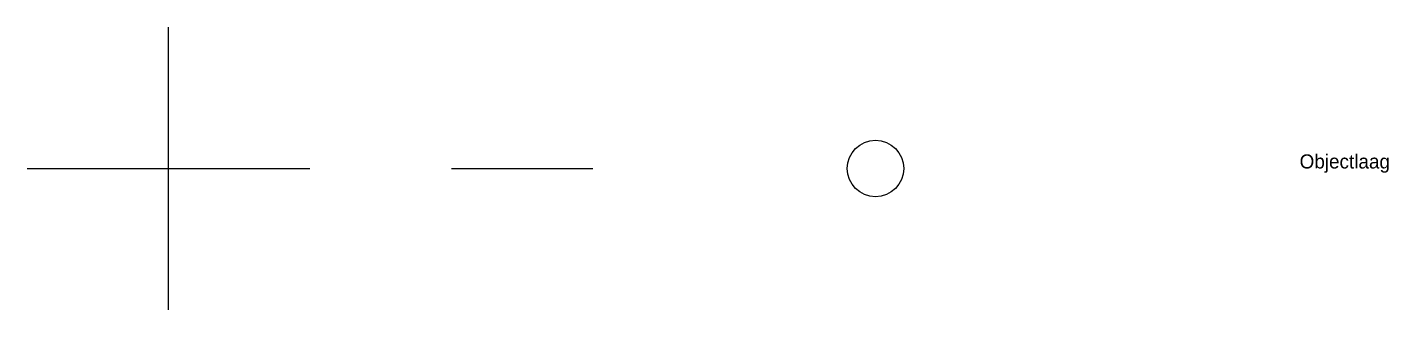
# Model space of a CAD drawing. Extents: x -25 to 358, y -10 to 454.
# Drawn here: x -10 to 86.3, y -10 to 10 of the extents above; entities that cross this region are included whole.
import ezdxf

# ---------------------------------------------------------------- set-up
doc = ezdxf.new("R2010")
doc.units = 0
doc.header["$MEASUREMENT"] = 0
doc.layers.add('TEST_A', color=7, linetype='Continuous')
doc.layers.add('TEST_B', color=7, linetype='Continuous')

msp = doc.modelspace()

# ---------------------------------------------------------------- linework, layer by layer
at = {"layer": 'TEST_A'}
msp.add_line((-10, 0), (10, 0), dxfattribs=at)
msp.add_circle((50, 0), 2, dxfattribs=at)
at = {"layer": 'TEST_B'}
for p, q in [((0, -10), (0, 10)), ((20, 0), (30, 0))]:
    msp.add_line(p, q, dxfattribs=at)
msp.add_lwpolyline([(20, 0), (30, 0)], dxfattribs=at)

# ---------------------------------------------------------------- texts
at = {"layer": 'TEST_A'}
msp.add_text('Objectlaag', height=1, dxfattribs=at).set_placement((80, 0))

doc.saveas('drawing.dxf')
